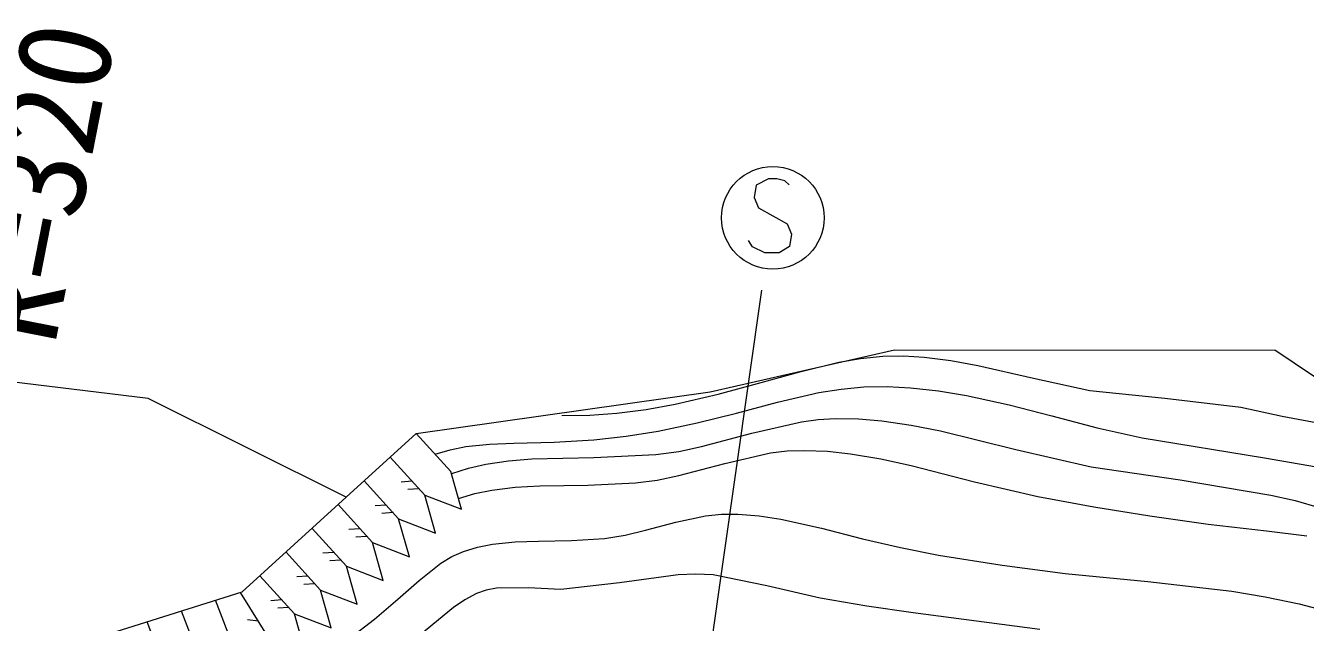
# Model space of a CAD drawing. Units: millimetres, scale not verified. Extents: x 40000 to 680000, y 20000 to 380000.
# Drawn here: x 325999 to 350967, y 293973 to 305614 of the extents above; entities that cross this region are included whole.
import ezdxf
from ezdxf.enums import TextEntityAlignment as Align

# ---------------------------------------------------------------- set-up
doc = ezdxf.new("R2010")
doc.units = ezdxf.units.MM
doc.header["$LTSCALE"] = 1000
doc.layers.add('M-BGD', color=7, linetype='Continuous', lineweight=13)
doc.layers.add('M-BMK-HTXT', color=7, linetype='Continuous', lineweight=13)
doc.styles.add('ＭＳ ゴシック', font='')
doc.styles.get('ＭＳ ゴシック').set_extended_font_data('MS Gothic')

msp = doc.modelspace()

# ---------------------------------------------------------------- linework, layer by layer
at = {"layer": 'M-BGD'}
for p, q in [((328391, 298341), (320505, 299298)), ((339356, 298470), (342950, 299290)), ((341862, 299046), (342290, 299120)), ((342290, 299120), (342723, 299164)), ((342723, 299164), (343123, 299171)), ((342950, 299290), (350372, 299284)), ((343123, 299171), (343530, 299148)), ((343530, 299148), (344049, 299082)), ((353655, 297057), (350372, 299284)), ((341104, 298863), (341862, 299046)), ((344049, 299082), (344575, 298985)), ((344575, 298985), (345665, 298734)), ((339510, 298426), (340350, 298651)), ((340350, 298651), (341104, 298863)), ((345665, 298734), (346764, 298494)), ((333620, 297658), (339356, 298470)), ((338674, 298233), (339510, 298426)), ((340668, 298270), (341475, 298455)), ((341475, 298455), (341913, 298525)), ((341913, 298525), (342353, 298565)), ((342353, 298565), (342808, 298573)), ((342808, 298573), (343264, 298551)), ((343264, 298551), (343810, 298490)), ((343810, 298490), (344357, 298399)), ((344357, 298399), (345186, 298218)), ((346764, 298494), (348222, 298349)), ((332255, 296415), (328391, 298341)), ((337532, 298055), (338105, 298129)), ((338105, 298129), (338674, 298233)), ((339865, 298056), (340668, 298270)), ((345186, 298218), (346021, 298005)), ((348222, 298349), (349706, 298171)), ((349706, 298171), (350514, 297994)), ((336463, 298007), (337004, 298016)), ((337004, 298016), (337532, 298055)), ((339103, 297865), (339865, 298056)), ((340169, 297661), (341136, 297885)), ((341136, 297885), (341459, 297931)), ((341459, 297931), (341792, 297948)), ((341792, 297948), (342248, 297941)), ((342248, 297941), (342705, 297904)), ((342705, 297904), (343276, 297822)), ((346021, 298005), (346906, 297771)), ((350514, 297994), (351313, 297849)), ((332255, 296415), (333620, 297658)), ((334293, 296918), (333620, 297658)), ((337715, 297605), (338342, 297706)), ((338342, 297706), (339103, 297865)), ((339188, 297403), (340169, 297661)), ((343276, 297822), (343848, 297710)), ((343848, 297710), (345320, 297344)), ((346906, 297771), (347785, 297570)), ((334279, 297342), (334588, 297402)), ((334588, 297402), (335048, 297451)), ((335048, 297451), (335525, 297472)), ((335525, 297472), (336311, 297488)), ((336311, 297488), (337085, 297534)), ((337085, 297534), (337715, 297605)), ((338745, 297309), (339188, 297403)), ((347785, 297570), (350169, 297184)), ((333785, 296456), (333112, 297195)), ((333988, 297254), (334279, 297342)), ((334978, 297060), (335422, 297125)), ((335422, 297125), (335878, 297161)), ((335878, 297161), (337083, 297188)), ((337083, 297188), (338293, 297245)), ((338293, 297245), (338745, 297309)), ((339641, 297075), (340531, 297278)), ((340531, 297278), (340859, 297318)), ((340859, 297318), (341197, 297329)), ((341197, 297329), (341644, 297311)), ((341644, 297311), (342092, 297264)), ((342092, 297264), (342683, 297164)), ((342683, 297164), (343276, 297033)), ((345320, 297344), (346789, 297009)), ((350169, 297184), (352597, 296761)), ((334502, 296179), (334293, 296918)), ((334314, 296877), (334638, 296982)), ((334638, 296982), (334978, 297060)), ((338740, 296837), (339641, 297075)), ((343276, 297033), (344511, 296715)), ((346789, 297009), (348522, 296751)), ((333277, 295993), (332604, 296732)), ((333540, 296725), (333324, 296710)), ((335553, 296608), (336030, 296634)), ((336030, 296634), (336965, 296649)), ((336965, 296649), (337900, 296694)), ((337900, 296694), (338321, 296750)), ((338321, 296750), (338740, 296837)), ((344511, 296715), (345749, 296428)), ((348522, 296751), (350291, 296456)), ((330227, 294568), (332255, 296415)), ((333675, 296577), (333458, 296563)), ((333785, 296456), (334502, 296179)), ((333994, 295716), (333785, 296456)), ((334443, 296390), (334761, 296485)), ((334761, 296485), (335095, 296553)), ((335095, 296553), (335553, 296608)), ((345749, 296428), (346838, 296226)), ((350291, 296456), (350767, 296351)), ((332769, 295530), (332096, 296270)), ((333032, 296262), (332816, 296247)), ((346838, 296226), (347931, 296054)), ((350767, 296351), (351258, 296210)), ((333167, 296114), (332950, 296100)), ((333277, 295993), (333994, 295716)), ((333486, 295254), (333277, 295993)), ((338096, 295770), (338683, 295928)), ((338683, 295928), (339265, 296054)), ((339265, 296054), (339576, 296085)), ((339576, 296085), (339894, 296085)), ((339894, 296085), (340312, 296053)), ((340312, 296053), (340730, 295990)), ((340730, 295990), (341524, 295814)), ((347931, 296054), (349070, 295891)), ((349070, 295891), (350205, 295758)), ((332261, 295068), (331588, 295807)), ((332524, 295799), (332307, 295785)), ((332659, 295652), (332441, 295638)), ((337292, 295609), (337696, 295675)), ((337696, 295675), (338096, 295770)), ((341524, 295814), (342324, 295606)), ((350205, 295758), (350995, 295665)), ((332769, 295530), (333486, 295254)), ((332978, 294791), (332769, 295530)), ((334543, 295357), (334818, 295442)), ((334818, 295442), (335109, 295499)), ((335109, 295499), (335550, 295545)), ((335550, 295545), (336006, 295561)), ((336006, 295561), (336651, 295570)), ((336651, 295570), (337292, 295609)), ((342324, 295606), (343069, 295431)), ((343069, 295431), (343812, 295286)), ((331753, 294605), (331080, 295344)), ((332016, 295337), (331799, 295322)), ((332151, 295189), (331933, 295175)), ((333674, 294790), (334103, 295131)), ((334103, 295131), (334315, 295257)), ((334315, 295257), (334543, 295357)), ((343812, 295286), (345048, 295090)), ((331245, 294142), (330572, 294882)), ((331508, 294874), (331291, 294859)), ((332261, 295068), (332978, 294791)), ((332470, 294328), (332261, 295068)), ((338731, 294901), (337583, 294744)), ((339074, 294915), (338731, 294901)), ((339410, 294899), (339074, 294915)), ((340459, 294688), (339410, 294899)), ((345048, 295090), (346280, 294924)), ((346280, 294924), (347896, 294770)), ((331642, 294726), (331425, 294712)), ((333263, 294425), (333674, 294790)), ((335185, 294642), (334986, 294604)), ((335804, 294646), (335185, 294642)), ((336438, 294618), (335804, 294646)), ((337583, 294744), (336438, 294618)), ((341502, 294448), (340459, 294688)), ((347896, 294770), (349529, 294584)), ((327640, 293756), (330227, 294568)), ((330084, 293428), (329707, 294405)), ((330737, 293680), (330194, 294558)), ((331000, 294411), (330783, 294397)), ((331961, 293866), (331753, 294605)), ((331753, 294605), (332470, 294328)), ((332805, 294035), (333263, 294425)), ((334567, 294415), (334346, 294263)), ((334796, 294536), (334567, 294415)), ((334986, 294604), (334796, 294536)), ((342408, 294289), (341502, 294448)), ((349529, 294584), (350179, 294475)), ((350179, 294475), (350843, 294333)), ((329432, 293176), (329039, 294195)), ((331134, 294264), (330917, 294250)), ((331453, 293403), (331245, 294142)), ((331245, 294142), (331961, 293866)), ((334346, 294263), (333613, 293661)), ((343312, 294160), (342408, 294289)), ((345789, 293838), (343312, 294160)), ((350843, 294333), (351313, 294210)), ((328779, 292924), (328370, 293985)), ((330540, 293998), (330325, 294023)), ((332330, 293670), (332805, 294035))]:
    msp.add_line(p, q, dxfattribs=at)
at = {"layer": 'M-BMK-HTXT'}
for p, q in [((340493, 302623), (340254, 302502)), ((340653, 302624), (340493, 302623)), ((340813, 302585), (340653, 302624)), ((340254, 302502), (340215, 302261)), ((340894, 302505), (340813, 302585)), ((340215, 302261), (340296, 302062)), ((340296, 302062), (340858, 301745)), ((340858, 301745), (340939, 301546)), ((340181, 301301), (340100, 301421)), ((340939, 301546), (340901, 301305)), ((340421, 301183), (340181, 301301)), ((340701, 301184), (340421, 301183)), ((340901, 301305), (340701, 301184)), ((336195, 271196), (340364, 300452))]:
    msp.add_line(p, q, dxfattribs=at)
msp.add_circle((340577, 301864), 1000, dxfattribs=at)

# ---------------------------------------------------------------- texts
at = {"layer": 'M-BMK-HTXT', "style": 'ＭＳ ゴシック'}
msp.add_text('R=320', height=1833, rotation=78.9, dxfattribs=at).set_placement((327103, 299227), align=Align.BOTTOM_LEFT)

doc.saveas('drawing.dxf')
